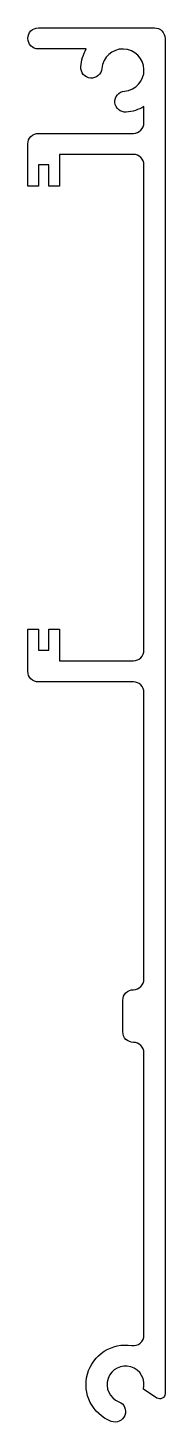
# Model space of a CAD drawing. Extents: x 11954 to 11967, y -39 to 93.
import ezdxf

# ---------------------------------------------------------------- set-up
doc = ezdxf.new("R2010")
doc.units = 0
doc.layers.get('0').update_dxf_attribs({"linetype": 'CONTINUOUS'})

msp = doc.modelspace()

# ---------------------------------------------------------------- linework, layer by layer
msp.add_lwpolyline([(11966.94, -36.02, -0.597553), (11966.17, -36.44), (11964.89, -35.6, 2.226776), (11962.56, -36.79, -1), (11961.84, -38.65, -0.899464), (11963.79, -31.46, 0.461455), (11964.94, -30.47), (11964.94, -3.73, 0.414214), (11963.94, -2.73, -0.414214), (11962.94, -1.73), (11962.94, 1.27, -0.414214), (11963.94, 2.27, 0.414214), (11964.94, 3.27), (11964.94, 30.45, 0.414214), (11963.94, 31.45), (11954.94, 31.45, -0.414214), (11953.94, 32.45), (11953.94, 36.45), (11954.94, 36.45), (11954.94, 34.45), (11954.94, 34.45), (11954.94, 34.45), (11955.94, 34.45), (11955.94, 36.45), (11956.94, 36.45), (11956.94, 33.45), (11963.94, 33.45, 0.414214), (11964.94, 34.45), (11964.94, 80.45, 0.414214), (11963.94, 81.45), (11956.94, 81.45), (11956.94, 78.45), (11955.94, 78.45), (11955.94, 80.45), (11954.94, 80.45), (11954.94, 80.45), (11954.94, 80.45), (11954.94, 78.45), (11953.94, 78.45), (11953.94, 82.45, -0.414214), (11954.94, 83.45), (11963.94, 83.45, 0.414214), (11964.94, 84.45), (11964.94, 85.98, -0.111726), (11963.26, 85.46, -1), (11963.1, 87.45, 2.169168), (11960.95, 89.6, -1), (11958.96, 89.76, -0.111726), (11959.48, 91.45), (11954.94, 91.45, -1), (11954.94, 93.45), (11965.94, 93.45, -0.414214), (11966.94, 92.45)], format="xyb", close=True)

doc.saveas('drawing.dxf')
